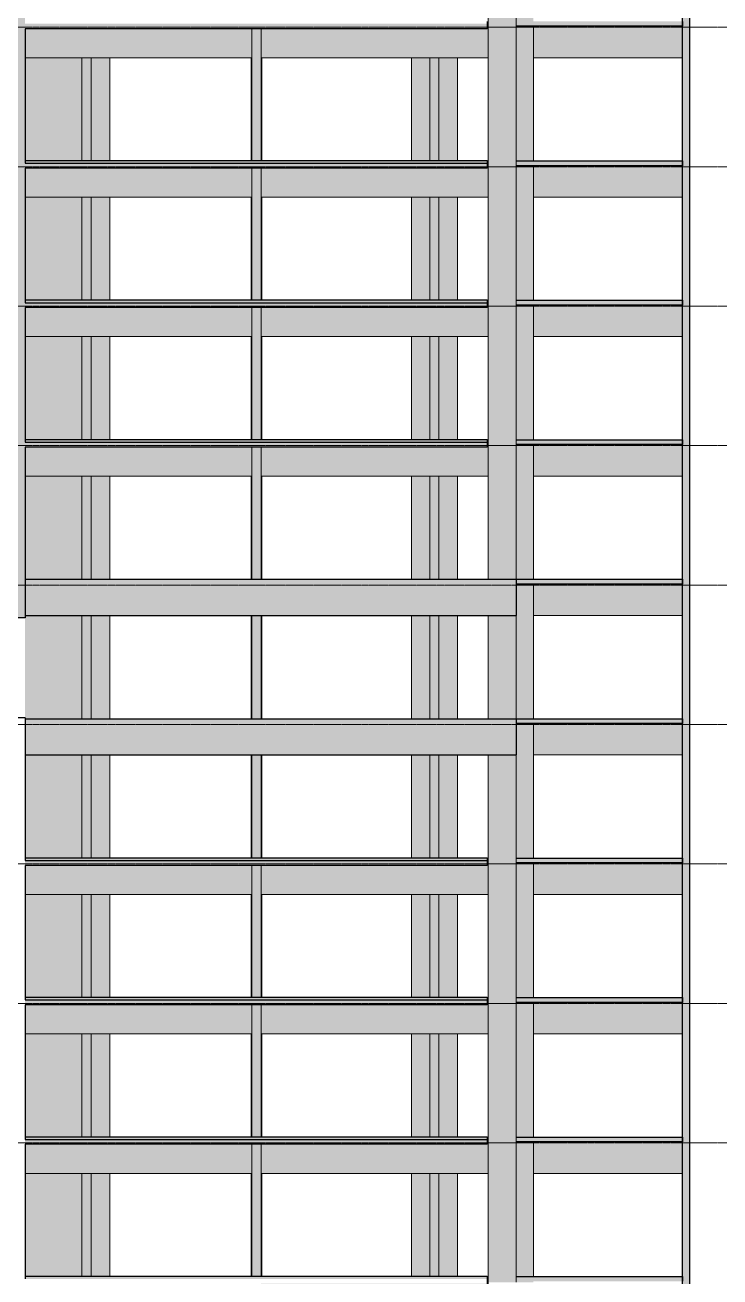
# Model space of a CAD drawing. Header units: centimetres. Extents: x -1984 to 34419, y -3196 to 88064.
# Drawn here: x 30137 to 31572, y 83103 to 85688 of the extents above; entities that cross this region are included whole.
import ezdxf

# ---------------------------------------------------------------- set-up
doc = ezdxf.new("R2010")
doc.units = ezdxf.units.CM
doc.linetypes.add('Centro', pattern=[3.175, 0.635, -0.47625, 1.5875, -0.47625])
for name, color, linetype, lineweight in [('A-FLOR', 7, 'Continuous', 25), ('A-FLOR-LEVL', 7, 'Continuous', 9), ('S-BEAM', 7, 'Continuous', 25), ('S-COLS', 7, 'Continuous', 25)]:
    doc.layers.add(name, color=color, linetype=linetype, lineweight=lineweight)

msp = doc.modelspace()

# ---------------------------------------------------------------- hatches: boundary and pattern name
at = {"layer": 'A-FLOR', "true_color": 0xc0c0c0}
for points in [[(30137.08, 85680.92), (31091.58, 85680.92), (31091.58, 85691), (30137.08, 85691), (30137.08, 85684)], [(31398.08, 85686), (31494.57, 85686), (31494.57, 85696), (31151.08, 85696), (31151.08, 85686), (31223.76, 85686)], [(31087.9, 85403), (31091.58, 85403), (31091.58, 85408), (30137.08, 85407.99), (30137.08, 85403), (30984.51, 85403)], [(30137.08, 85392.92), (31091.58, 85392.92), (31091.58, 85403), (30137.08, 85403), (30137.08, 85396)], [(31398.08, 85398), (31494.57, 85398), (31494.57, 85408), (31151.08, 85408), (31151.08, 85398), (31223.76, 85398)], [(31491.08, 85408), (31491.08, 85408), (31398.08, 85408)], [(30137.08, 85115), (31091.58, 85115), (31091.58, 85120), (30137.08, 85119.99)], [(30272.58, 85104.92), (31091.58, 85104.92), (31091.58, 85115), (30137.08, 85115), (30137.08, 85104.92), (30260.76, 85104.92)], [(31398.08, 85110), (31494.57, 85110), (31494.57, 85120), (31151.08, 85120), (31151.08, 85110), (31223.76, 85110)], [(31491.08, 85120), (31491.08, 85120), (31398.08, 85120)], [(30137.08, 84827), (31091.58, 84827.25), (31091.58, 84832), (30137.08, 84831.99), (30137.08, 84827.25)], [(31191.3, 84822), (31494.57, 84822), (31494.57, 84832), (31151.08, 84832), (31151.08, 84822), (31186.83, 84822)], [(31491.08, 84832), (31491.08, 84832), (31191.3, 84832)], [(30272.58, 84816.92), (31091.58, 84816.92), (31091.58, 84827), (30137.08, 84827), (30137.08, 84816.92), (30260.76, 84816.92)], [(31191.3, 84534), (31494.57, 84534), (31494.57, 84544), (31151.08, 84544), (31151.08, 84534), (31186.83, 84534)], [(31398.08, 84246), (31494.57, 84246), (31494.57, 84256), (31151.08, 84256), (31151.08, 84246), (31223.76, 84246)], [(31087.9, 83963), (31091.58, 83963), (31091.58, 83968), (30137.08, 83967.99), (30137.08, 83963), (30984.51, 83963)], [(30290.01, 83952.92), (31091.58, 83952.92), (31091.58, 83963), (30137.08, 83963), (30137.08, 83952.92), (30287.97, 83952.92)], [(31398.08, 83958), (31494.57, 83958), (31494.57, 83968), (31151.08, 83968), (31151.08, 83958), (31223.76, 83958)], [(31491.08, 83968), (31491.08, 83968), (31398.08, 83968)], [(30674.33, 83675), (31091.58, 83675), (31091.58, 83680), (30137.08, 83679.98), (30137.08, 83675), (30624.58, 83675)], [(30137.08, 83664.92), (31091.58, 83664.92), (31091.58, 83675), (30137.08, 83675), (30137.08, 83668)], [(31398.08, 83670), (31494.57, 83670), (31494.57, 83680), (31151.08, 83679.98), (31151.08, 83670), (31223.76, 83670)], [(31087.9, 83387), (31091.58, 83387), (31091.58, 83392), (30137.08, 83391.99), (30137.08, 83387), (30984.51, 83387)], [(30272.58, 83376.92), (31091.58, 83376.92), (31091.58, 83387), (30137.08, 83387), (30137.08, 83376.92), (30260.76, 83376.92)], [(31191.3, 83382), (31494.57, 83382), (31494.57, 83392), (31151.08, 83392), (31151.08, 83382), (31186.83, 83382)], [(31087.9, 83099), (31091.58, 83099), (31091.58, 83104), (30137.08, 83103.99), (30137.08, 83099), (30984.51, 83099)], [(31432.68, 83094), (31494.57, 83094), (31494.57, 83104), (31151.08, 83104), (31151.08, 83094), (31398.08, 83094)]]:
    msp.add_hatch(color=9, dxfattribs=at).paths.add_polyline_path(points, flags=0)
h = msp.add_hatch(color=9, dxfattribs=at)
h.paths.add_polyline_path([(30935.33, 84544), (30935.33, 84544), (30777.73, 84544)], flags=0)
h.paths.add_polyline_path([(31491.08, 84544), (31491.08, 84544), (31191.3, 84544)], flags=0)
h = msp.add_hatch(color=9, dxfattribs=at)
h.paths.add_polyline_path([(30935.33, 84256), (30935.33, 84256), (30777.73, 84256)], flags=0)
h.paths.add_polyline_path([(30604.08, 84256), (30604.08, 84256), (30570.94, 84256)], flags=0)
at = {"layer": 'S-BEAM', "true_color": 0xc0c0c0}
for points in [[(31087.9, 85621), (31093.33, 85621), (31093.33, 85696), (31091.58, 85695.96), (31091.58, 85680.92), (30624.58, 85680.92), (30624.58, 85621), (30984.51, 85621)], [(31494.58, 85621), (31494.57, 85686), (31186.83, 85686), (31186.83, 85621), (31398.08, 85621)], [(30146.25, 85621), (30605.58, 85621), (30605.58, 85680.92), (30137.08, 85680.92), (30137.08, 85621)], [(31093.33, 85333), (31093.33, 85408), (31091.58, 85407.96), (31091.58, 85392.92), (30624.58, 85392.92), (30624.58, 85333), (30984.51, 85333)], [(30150.31, 85333), (30605.58, 85333), (30605.58, 85392.92), (30137.08, 85392.92), (30137.08, 85333)], [(31191.3, 85333), (31494.58, 85333), (31494.57, 85398), (31186.83, 85398), (31186.83, 85333)], [(31087.9, 85045), (31093.33, 85045), (31093.33, 85120), (31091.58, 85119.96), (31091.58, 85104.92), (30624.58, 85104.92), (30624.58, 85045), (30984.51, 85045)], [(30137.08, 85045), (30605.58, 85045), (30605.58, 85104.92), (30137.08, 85104.92), (30137.08, 85045.03)], [(31494.58, 85045), (31494.57, 85110), (31186.83, 85110), (31186.83, 85045), (31398.08, 85045)], [(30984.51, 84757), (31093.33, 84757), (31093.33, 84832), (31091.58, 84831.96), (31091.58, 84816.92), (30624.58, 84816.92), (30624.58, 84757), (30972.58, 84757)], [(30137.08, 84757), (30605.58, 84757), (30605.58, 84816.92), (30137.08, 84816.92), (30137.08, 84757.03)], [(31186.83, 84757), (31494.58, 84757), (31494.57, 84822), (31186.83, 84822), (31186.83, 84774.19)], [(30137.08, 84469), (31151.08, 84469), (31151.08, 84544), (30137.08, 84544), (30137.08, 84474.24)], [(31494.58, 84469), (31494.57, 84534), (31186.83, 84534), (31186.83, 84469), (31191.3, 84469)], [(30137.08, 84181), (31151.08, 84181), (31151.08, 84256), (30137.08, 84256), (30137.08, 84209.48)], [(31494.58, 84181), (31494.57, 84246), (31186.83, 84246), (31186.83, 84181), (31398.08, 84181)], [(30137.08, 83893), (30605.58, 83893), (30605.58, 83952.92), (30137.08, 83952.92), (30137.08, 83893.03)], [(30624.58, 83893), (31093.33, 83893), (31093.33, 83968), (31091.58, 83967.96), (31091.58, 83952.92), (30624.58, 83952.92), (30624.58, 83919.61)], [(31186.83, 83893), (31494.58, 83893), (31494.57, 83958), (31186.83, 83958), (31186.83, 83910.19)], [(30984.51, 83605), (31093.33, 83605), (31093.33, 83680), (31091.58, 83679.96), (31091.58, 83664.92), (30624.58, 83664.92), (30624.58, 83605), (30972.58, 83605)], [(31494.58, 83605), (31494.57, 83670), (31186.83, 83670), (31186.83, 83605), (31398.08, 83605)], [(30137.08, 83605), (30605.58, 83605), (30605.58, 83664.92), (30137.08, 83664.92), (30137.08, 83605.03)], [(31087.9, 83317), (31093.33, 83317), (31093.33, 83392), (31091.58, 83391.96), (31091.58, 83376.92), (30624.58, 83376.92), (30624.58, 83317), (30984.51, 83317)], [(30137.08, 83317), (30605.58, 83317), (30605.58, 83376.92), (30137.08, 83376.92), (30137.08, 83317.03)], [(31494.58, 83317), (31494.57, 83382), (31186.83, 83382), (31186.83, 83317), (31191.3, 83317)], [(30935.33, 83029), (31093.33, 83029), (31093.33, 83104), (31091.58, 83103.96), (31091.58, 83088.92), (30624.58, 83088.92), (30624.58, 83029), (30777.73, 83029)]]:
    msp.add_hatch(color=9, dxfattribs=at).paths.add_polyline_path(points, flags=0)
at = {"layer": 'S-COLS', "true_color": 0xc0c0c0}
for points in [[(30137.08, 84464.5), (30136.83, 87709), (30097.58, 87709), (30097.58, 84464.5), (30136.83, 84464.5)], [(31509.58, 81078), (31509.58, 87634), (31494.58, 87634), (31494.58, 81078)], [(31151.07, 85684), (31151.07, 85972), (31093.33, 85972), (31093.33, 85684), (31139.6, 85684)], [(31151.07, 85396), (31151.07, 85684), (31093.33, 85684), (31093.33, 85396)], [(30624.58, 85408), (30624.58, 85408), (30624.58, 85680.92), (30605.58, 85680.92), (30605.58, 85408)], [(30137.08, 85408), (30254.56, 85408), (30254.56, 85621), (30137.08, 85621), (30137.08, 85445.01)], [(30254.56, 85408), (30273.56, 85408), (30273.56, 85621), (30254.56, 85621), (30254.56, 85533.26)], [(30275.63, 85408), (30312.3, 85408), (30312.08, 85621), (30273.56, 85621), (30273.56, 85408)], [(30935.33, 85408), (30972.58, 85408), (30972.58, 85621), (30935.33, 85621), (30935.33, 85408)], [(30984.51, 85408), (30991.58, 85408), (30991.58, 85621), (30972.58, 85621), (30972.58, 85408)], [(31030.33, 85408), (31030.33, 85621), (30991.58, 85621), (30991.58, 85408)], [(30624.58, 85120), (30624.58, 85120), (30624.58, 85392.92), (30605.58, 85392.92), (30605.58, 85120)], [(31151.07, 85108), (31151.07, 85396), (31093.33, 85396), (31093.33, 85108)], [(30254.56, 85120), (30254.56, 85333), (30137.08, 85333), (30137.38, 85120), (30245.5, 85120)], [(30260.76, 85120), (30273.56, 85120), (30273.56, 85333), (30254.56, 85333), (30254.56, 85120)], [(30275.63, 85120), (30312.3, 85120), (30312.08, 85333), (30273.56, 85333), (30273.56, 85120)], [(30972.58, 85120), (30972.58, 85333), (30935.33, 85333), (30935.33, 85120)], [(30990.56, 85120), (30991.58, 85120), (30991.58, 85333), (30972.58, 85333), (30972.58, 85120), (30984.51, 85120)], [(30991.58, 85120), (31030.33, 85120), (31030.33, 85333), (30991.58, 85333), (30991.58, 85120)], [(30605.58, 84832), (30624.58, 84832), (30624.58, 85104.92), (30605.58, 85104.92), (30605.58, 84832)], [(31093.33, 84820), (31151.07, 84820), (31151.07, 85108), (31093.33, 85108), (31093.33, 84827.25)], [(30137.08, 84832), (30254.56, 84832), (30254.56, 85045), (30137.08, 85045), (30137.08, 84975.57)], [(30254.56, 84832), (30273.56, 84832), (30273.56, 85045), (30254.56, 85045), (30254.56, 84832)], [(30312.3, 84832), (30312.3, 84842.17), (30312.08, 85045), (30273.56, 85045), (30273.56, 84832), (30312.08, 84832)], [(30972.58, 84832), (30972.58, 85045), (30935.33, 85045), (30935.33, 84832)], [(30991.58, 84832), (30991.58, 85045), (30972.58, 85045), (30972.58, 84832), (30990.56, 84832)], [(31030.33, 84832), (31030.33, 85045), (30991.58, 85045), (30991.58, 84832)], [(30605.58, 84544), (30624.58, 84544), (30624.58, 84816.92), (30605.58, 84816.92), (30605.58, 84544)], [(31139.6, 84544), (31151.08, 84544), (31151.07, 84820), (31093.33, 84820), (31093.33, 84544)], [(30157.37, 84544), (30254.56, 84544), (30254.56, 84757), (30137.08, 84757), (30137.08, 84544)], [(30260.76, 84544), (30273.56, 84544), (30273.56, 84757), (30254.56, 84757), (30254.56, 84544)], [(30305.77, 84544), (30312.3, 84544), (30312.08, 84757), (30273.56, 84757), (30273.56, 84544), (30301.33, 84544)], [(30972.58, 84544), (30972.58, 84757), (30935.33, 84757), (30935.33, 84544)], [(30991.58, 84544), (30991.58, 84757), (30972.58, 84757), (30972.58, 84544), (30990.56, 84544)], [(31030.33, 84544), (31030.33, 84757), (30991.58, 84757), (30991.58, 84544)], [(30157.37, 84256), (30254.56, 84256), (30254.56, 84469), (30137.08, 84469), (30137.08, 84256)], [(30260.76, 84256), (30273.56, 84256), (30273.56, 84469), (30254.56, 84469), (30254.56, 84256)], [(30275.63, 84256), (30312.3, 84256), (30312.08, 84469), (30273.56, 84469), (30273.56, 84256)], [(30605.58, 84256), (30624.58, 84256), (30624.58, 84469), (30605.58, 84469), (30605.58, 84256)], [(30972.58, 84256), (30972.58, 84469), (30935.33, 84469), (30935.33, 84256)], [(30991.58, 84256), (30991.58, 84469), (30972.58, 84469), (30972.58, 84256), (30990.56, 84256)], [(30991.58, 84256), (31030.33, 84256), (31030.33, 84469), (30991.58, 84469), (30991.58, 84256)], [(31096.41, 84256), (31151.08, 84256), (31151.08, 84469), (31093.33, 84469), (31093.33, 84256)], [(30254.56, 83968), (30254.56, 84181), (30137.08, 84181), (30137.08, 83968), (30245.5, 83968)], [(30260.76, 83968), (30273.56, 83968), (30273.56, 84181), (30254.56, 84181), (30254.56, 83968)], [(30312.3, 83968), (30312.08, 84181), (30273.56, 84181), (30273.56, 83968), (30312.08, 83968)], [(30605.58, 83968), (30624.58, 83968), (30624.58, 84181), (30605.58, 84181), (30605.58, 83968)], [(30935.33, 83968), (30972.58, 83968), (30972.58, 84181), (30935.33, 84181), (30935.33, 83968)], [(30984.51, 83968), (30991.58, 83968), (30991.58, 84181), (30972.58, 84181), (30972.58, 83968)], [(31030.33, 83968), (31030.33, 84181), (30991.58, 84181), (30991.58, 83968)], [(31151.07, 83956), (31151.08, 84181), (31093.33, 84181), (31093.33, 83956)], [(30624.58, 83680), (30624.58, 83952.92), (30605.58, 83952.92), (30605.58, 83680)], [(31093.33, 83668), (31151.07, 83668), (31151.07, 83956), (31093.33, 83956), (31093.33, 83676.74)], [(30254.56, 83680), (30254.56, 83893), (30137.08, 83893), (30137.08, 83680), (30245.5, 83680)], [(30260.76, 83680), (30273.56, 83680), (30273.56, 83893), (30254.56, 83893), (30254.56, 83680)], [(30312.3, 83680), (30312.08, 83893), (30273.56, 83893), (30273.56, 83680), (30312.08, 83680)], [(30935.33, 83680), (30972.58, 83680), (30972.58, 83893), (30935.33, 83893), (30935.33, 83768.23)], [(30984.51, 83680), (30991.58, 83680), (30991.58, 83893), (30972.58, 83893), (30972.58, 83680)], [(30991.58, 83680), (31030.33, 83680), (31030.33, 83893), (30991.58, 83893), (30991.58, 83768.23)], [(31151.07, 83380), (31151.07, 83668), (31093.33, 83668), (31093.33, 83380), (31139.6, 83380)], [(30605.58, 83392), (30624.58, 83392), (30624.58, 83664.92), (30605.58, 83664.92), (30605.58, 83415.22)], [(30157.37, 83392), (30254.56, 83392), (30254.56, 83605), (30137.08, 83605), (30137.08, 83392)], [(30260.76, 83392), (30273.56, 83392), (30273.56, 83605), (30254.56, 83605), (30254.56, 83392)], [(30284.32, 83392), (30312.3, 83392), (30312.08, 83605), (30273.56, 83605), (30273.56, 83392), (30284.22, 83392)], [(30935.33, 83392), (30972.58, 83392), (30972.58, 83605), (30935.33, 83605), (30935.33, 83591.72)], [(30991.58, 83392), (30991.58, 83605), (30972.58, 83605), (30972.58, 83392), (30990.56, 83392)], [(30991.58, 83392), (31030.33, 83392), (31030.33, 83605), (30991.58, 83605), (30991.58, 83415.22)], [(30605.58, 83104), (30624.58, 83104), (30624.58, 83376.92), (30605.58, 83376.92), (30605.58, 83238.72)], [(31151.07, 83092), (31151.07, 83380), (31093.33, 83380), (31093.33, 83092)], [(30157.37, 83104), (30254.56, 83104), (30254.56, 83317), (30137.08, 83317), (30137.08, 83104)], [(30260.76, 83104), (30273.56, 83104), (30273.56, 83317), (30254.56, 83317), (30254.56, 83104)], [(30280.8, 83104), (30312.3, 83104.41), (30312.08, 83317), (30273.56, 83317), (30273.97, 83104), (30280.57, 83104)], [(30935.33, 83104), (30972.58, 83104), (30972.58, 83317), (30935.33, 83317), (30935.33, 83238.72)], [(30990.56, 83104), (30991.58, 83104), (30991.58, 83317), (30972.58, 83317), (30972.58, 83104), (30984.51, 83104)], [(30991.58, 83104), (31030.33, 83104), (31030.33, 83317), (30991.58, 83317), (30991.58, 83238.72)]]:
    msp.add_hatch(color=9, dxfattribs=at).paths.add_polyline_path(points, flags=0)
h = msp.add_hatch(color=9, dxfattribs=at)
h.paths.add_polyline_path([(31154.66, 85684), (31186.83, 85684), (31186.83, 85686), (31151.08, 85686), (31151.08, 85684)], flags=0)
h.paths.add_polyline_path([(31186.83, 85696), (31186.83, 85972), (31151.08, 85972), (31151.08, 85696)], flags=0)
h = msp.add_hatch(color=9, dxfattribs=at)
h.paths.add_polyline_path([(31154.66, 85396), (31186.83, 85396), (31186.83, 85398), (31151.08, 85398), (31151.08, 85396)], flags=0)
h.paths.add_polyline_path([(31186.83, 85408), (31186.83, 85684), (31151.08, 85684), (31151.08, 85408)], flags=0)
h = msp.add_hatch(color=9, dxfattribs=at)
h.paths.add_polyline_path([(30625.12, 85408), (30626.08, 85408), (30626.08, 85621), (30624.58, 85621), (30624.58, 85408)], flags=0)
h.paths.add_polyline_path([(30604.08, 85408), (30605.58, 85408), (30605.58, 85621), (30604.08, 85621), (30604.08, 85408)], flags=0)
h = msp.add_hatch(color=9, dxfattribs=at)
h.paths.add_polyline_path([(31154.66, 85108), (31186.83, 85108), (31186.83, 85110), (31151.08, 85110), (31151.08, 85108)], flags=0)
h.paths.add_polyline_path([(31186.83, 85120), (31186.83, 85396), (31151.08, 85396), (31151.08, 85120)], flags=0)
h = msp.add_hatch(color=9, dxfattribs=at)
h.paths.add_polyline_path([(30625.12, 85120), (30626.08, 85120), (30626.08, 85333), (30624.58, 85333), (30624.58, 85120)], flags=0)
h.paths.add_polyline_path([(30604.08, 85120), (30605.58, 85120), (30605.58, 85333), (30604.08, 85333), (30604.08, 85120)], flags=0)
h = msp.add_hatch(color=9, dxfattribs=at)
h.paths.add_polyline_path([(31186.83, 84820), (31186.83, 84822), (31151.08, 84822), (31151.08, 84820), (31154.66, 84820)], flags=0)
h.paths.add_polyline_path([(31151.08, 84832), (31186.83, 84832), (31186.83, 85108), (31151.08, 85108), (31151.08, 85003.75)], flags=0)
h = msp.add_hatch(color=9, dxfattribs=at)
h.paths.add_polyline_path([(30604.08, 84832), (30605.58, 84832), (30605.58, 85045), (30604.08, 85045), (30604.08, 84832)], flags=0)
h.paths.add_polyline_path([(30624.58, 84832), (30626.08, 84832), (30626.08, 85045), (30624.58, 85045), (30624.58, 84832)], flags=0)
h = msp.add_hatch(color=9, dxfattribs=at)
h.paths.add_polyline_path([(31154.66, 84532), (31186.83, 84532), (31186.83, 84534), (31151.08, 84534), (31151.08, 84532)], flags=0)
h.paths.add_polyline_path([(31151.08, 84544), (31186.83, 84544), (31186.83, 84820), (31151.08, 84820), (31151.08, 84562.49)], flags=0)
h = msp.add_hatch(color=9, dxfattribs=at)
h.paths.add_polyline_path([(30604.08, 84544), (30605.58, 84544), (30605.58, 84757), (30604.08, 84757), (30604.08, 84544)], flags=0)
h.paths.add_polyline_path([(30626.08, 84544), (30626.08, 84757), (30624.58, 84757), (30624.58, 84544), (30625.12, 84544)], flags=0)
h = msp.add_hatch(color=9, dxfattribs=at)
h.paths.add_polyline_path([(31151.08, 84244), (31186.83, 84244), (31186.83, 84246), (31151.08, 84246)], flags=0)
h.paths.add_polyline_path([(31151.08, 84256), (31186.83, 84256), (31186.83, 84532), (31151.08, 84532), (31151.08, 84297.74)], flags=0)
h = msp.add_hatch(color=9, dxfattribs=at)
h.paths.add_polyline_path([(30626.08, 84256), (30626.08, 84469), (30624.58, 84468.85), (30624.58, 84256), (30625.12, 84256)], flags=0)
h.paths.add_polyline_path([(30605.58, 84256), (30605.58, 84469), (30604.08, 84469), (30604.08, 84256)], flags=0)
h = msp.add_hatch(color=9, dxfattribs=at)
h.paths.add_polyline_path([(31154.66, 83956), (31186.83, 83956), (31186.83, 83958), (31151.08, 83958), (31151.08, 83956)], flags=0)
h.paths.add_polyline_path([(31186.83, 83968), (31186.83, 84244), (31151.08, 84244), (31151.08, 83968)], flags=0)
h = msp.add_hatch(color=9, dxfattribs=at)
h.paths.add_polyline_path([(30605.58, 83968), (30605.58, 84181), (30604.08, 84181), (30604.08, 83968)], flags=0)
h.paths.add_polyline_path([(30624.58, 83968), (30626.08, 83968), (30626.08, 84181), (30624.58, 84180.85), (30624.58, 83968)], flags=0)
h = msp.add_hatch(color=9, dxfattribs=at)
h.paths.add_polyline_path([(31186.83, 83668), (31186.83, 83670), (31151.08, 83670), (31151.08, 83668), (31154.66, 83668)], flags=0)
h.paths.add_polyline_path([(31151.08, 83680), (31186.83, 83680), (31186.83, 83956), (31151.08, 83956), (31151.08, 83768.23)], flags=0)
h = msp.add_hatch(color=9, dxfattribs=at)
h.paths.add_polyline_path([(30604.08, 83680), (30605.58, 83680), (30605.58, 83893), (30604.08, 83893), (30604.08, 83768.23)], flags=0)
h.paths.add_polyline_path([(30625.12, 83680), (30626.08, 83680), (30626.08, 83893), (30624.58, 83893), (30624.58, 83680)], flags=0)
h = msp.add_hatch(color=9, dxfattribs=at)
h.paths.add_polyline_path([(31154.66, 83380), (31186.83, 83380), (31186.83, 83382), (31151.08, 83382), (31151.08, 83380)], flags=0)
h.paths.add_polyline_path([(31186.83, 83392), (31186.83, 83668), (31151.08, 83668), (31151.08, 83392)], flags=0)
h = msp.add_hatch(color=9, dxfattribs=at)
h.paths.add_polyline_path([(30605.58, 83392), (30605.58, 83605), (30604.08, 83605), (30604.08, 83392)], flags=0)
h.paths.add_polyline_path([(30625.12, 83392), (30626.08, 83392), (30626.08, 83605), (30624.58, 83604.85), (30624.58, 83392)], flags=0)
h = msp.add_hatch(color=9, dxfattribs=at)
h.paths.add_polyline_path([(31154.66, 83092), (31186.83, 83092), (31186.83, 83094), (31151.08, 83094), (31151.08, 83092)], flags=0)
h.paths.add_polyline_path([(31186.83, 83104), (31186.83, 83380), (31151.08, 83380), (31151.08, 83104)], flags=0)
h = msp.add_hatch(color=9, dxfattribs=at)
h.paths.add_polyline_path([(30626.08, 83104), (30626.08, 83317), (30624.58, 83317), (30624.58, 83104), (30625.12, 83104)], flags=0)
h.paths.add_polyline_path([(30604.08, 83104), (30605.58, 83104), (30605.58, 83317), (30604.08, 83317), (30604.08, 83238.72)], flags=0)

# ---------------------------------------------------------------- linework, layer by layer
at = {"layer": 'A-FLOR', "color": 190, "true_color": 0x8000ff}
for p, q in [((31091.58, 85696), (31091.58, 85680.92)), ((31494.57, 85686), (31151.08, 85686)), ((31494.57, 85696), (31494.57, 85686)), ((31091.58, 85680.92), (30137.08, 85680.92)), ((31091.58, 85408), (30137.08, 85408)), ((30137.08, 85403), (31091.58, 85403)), ((31091.58, 85408), (31091.58, 85392.92)), ((31151.08, 85408), (31494.57, 85408)), ((31494.57, 85408), (31494.57, 85398)), ((31091.58, 85392.92), (30137.08, 85392.92)), ((31494.57, 85398), (31151.08, 85398)), ((31091.58, 85120), (30137.08, 85120)), ((30137.08, 85115), (31091.58, 85115)), ((31091.58, 85120), (31091.58, 85104.92)), ((31151.08, 85120), (31494.57, 85120)), ((31494.57, 85120), (31494.57, 85110)), ((31091.58, 85104.92), (30137.08, 85104.92)), ((31494.57, 85110), (31151.08, 85110)), ((31091.58, 84832), (30137.08, 84832)), ((31091.58, 84832), (31091.58, 84816.92)), ((31151.08, 84832), (31494.57, 84832)), ((31494.57, 84832), (31494.57, 84822)), ((30137.08, 84827), (31091.58, 84827)), ((31091.58, 84816.92), (30137.08, 84816.92)), ((31494.57, 84822), (31151.08, 84822)), ((31151.08, 84544), (31494.57, 84544)), ((31494.57, 84534), (31151.08, 84534)), ((31494.57, 84544), (31494.57, 84534)), ((31151.08, 84256), (31494.57, 84256)), ((31494.57, 84246), (31151.08, 84246)), ((31494.57, 84256), (31494.57, 84246)), ((31091.58, 83968), (30137.08, 83968)), ((30137.08, 83963), (31091.58, 83963)), ((31091.58, 83952.92), (30137.08, 83952.92)), ((31091.58, 83968), (31091.58, 83952.92)), ((31151.08, 83968), (31494.57, 83968)), ((31494.57, 83958), (31151.08, 83958)), ((31494.57, 83968), (31494.57, 83958)), ((31091.58, 83680), (30137.08, 83680)), ((30137.08, 83675), (31091.58, 83675)), ((31091.58, 83680), (31091.58, 83664.92)), ((31151.08, 83680), (31494.57, 83680)), ((31494.57, 83670), (31151.08, 83670)), ((31494.57, 83680), (31494.57, 83670)), ((31091.58, 83664.92), (30137.08, 83664.92)), ((31091.58, 83392), (30137.08, 83392)), ((30137.08, 83387), (31091.58, 83387)), ((31091.58, 83392), (31091.58, 83376.92)), ((31151.08, 83392), (31494.57, 83392)), ((31494.57, 83392), (31494.57, 83382)), ((31091.58, 83376.92), (30137.08, 83376.92)), ((31494.57, 83382), (31151.08, 83382)), ((31091.58, 83104), (30137.08, 83104)), ((31091.58, 83104), (31091.58, 83088.92)), ((31151.08, 83104), (31494.57, 83104)), ((31494.57, 83104), (31494.57, 83094))]:
    msp.add_line(p, q, dxfattribs=at)
at = {"layer": 'A-FLOR-LEVL', "linetype": 'Centro'}
for p, q in [((27916.13, 85684), (33464.7, 85684)), ((27916.13, 85396), (33464.7, 85396)), ((27916.13, 85108), (33464.7, 85108)), ((27916.13, 84820), (33464.7, 84820)), ((27916.13, 84532), (33464.7, 84532)), ((27916.13, 84244), (33464.7, 84244)), ((27916.13, 83956), (33464.7, 83956)), ((27916.13, 83668), (33464.7, 83668)), ((27916.13, 83380), (33464.7, 83380))]:
    msp.add_line(p, q, dxfattribs=at)
at = {"layer": 'S-BEAM', "lineweight": 9}
for p, q in [((31093.33, 85621), (31093.33, 85696)), ((31186.83, 85686), (31186.83, 85621)), ((30605.58, 85680.92), (30605.58, 85621)), ((30624.58, 85680.92), (30624.58, 85621)), ((30605.58, 85621), (30137.08, 85621)), ((30624.58, 85621), (31093.33, 85621)), ((31186.83, 85621), (31494.58, 85621)), ((30137.08, 85408), (30605.58, 85408)), ((30624.58, 85408), (31093.33, 85408)), ((31093.33, 85333), (31093.33, 85408)), ((30605.58, 85392.92), (30605.58, 85333)), ((30624.58, 85392.92), (30624.58, 85333)), ((31186.83, 85398), (31186.83, 85333)), ((30605.58, 85333), (30137.08, 85333)), ((30624.58, 85333), (31093.33, 85333)), ((31186.83, 85333), (31494.58, 85333)), ((30137.08, 85120), (30605.58, 85120)), ((30624.58, 85120), (31093.33, 85120)), ((31093.33, 85045), (31093.33, 85120)), ((30605.58, 85104.92), (30605.58, 85045)), ((30624.58, 85104.92), (30624.58, 85045)), ((31186.83, 85110), (31186.83, 85045)), ((30605.58, 85045), (30137.08, 85045)), ((30624.58, 85045), (31093.33, 85045)), ((31186.83, 85045), (31494.58, 85045)), ((30137.08, 84832), (30605.58, 84832)), ((30624.58, 84832), (31093.33, 84832)), ((31093.33, 84757), (31093.33, 84832)), ((30605.58, 84816.92), (30605.58, 84757)), ((30624.58, 84816.92), (30624.58, 84757)), ((31186.83, 84822), (31186.83, 84757)), ((30605.58, 84757), (30137.08, 84757)), ((30624.58, 84757), (31093.33, 84757)), ((31186.83, 84757), (31494.58, 84757)), ((31186.83, 84534), (31186.83, 84469)), ((31186.83, 84469), (31494.58, 84469)), ((31186.83, 84246), (31186.83, 84181)), ((31186.83, 84181), (31494.58, 84181)), ((30137.08, 83968), (30605.58, 83968)), ((30605.58, 83952.92), (30605.58, 83893)), ((30624.58, 83968), (31093.33, 83968)), ((30624.58, 83952.92), (30624.58, 83893)), ((31093.33, 83893), (31093.33, 83968)), ((31186.83, 83958), (31186.83, 83893)), ((30605.58, 83893), (30137.08, 83893)), ((30624.58, 83893), (31093.33, 83893)), ((31186.83, 83893), (31494.58, 83893)), ((30137.08, 83680), (30605.58, 83680)), ((30624.58, 83680), (31093.33, 83680)), ((31093.33, 83605), (31093.33, 83680)), ((31186.83, 83670), (31186.83, 83605)), ((30605.58, 83664.92), (30605.58, 83605)), ((30624.58, 83664.92), (30624.58, 83605)), ((30605.58, 83605), (30137.08, 83605)), ((30624.58, 83605), (31093.33, 83605)), ((31186.83, 83605), (31494.58, 83605)), ((30137.08, 83392), (30605.58, 83392)), ((30624.58, 83392), (31093.33, 83392)), ((31093.33, 83317), (31093.33, 83392)), ((30605.58, 83376.92), (30605.58, 83317)), ((30624.58, 83376.92), (30624.58, 83317)), ((31186.83, 83382), (31186.83, 83317)), ((30605.58, 83317), (30137.08, 83317)), ((30624.58, 83317), (31093.33, 83317)), ((31186.83, 83317), (31494.58, 83317)), ((30137.08, 83104), (30605.58, 83104)), ((30624.58, 83104), (31093.33, 83104)), ((31093.33, 83029), (31093.33, 83104))]:
    msp.add_line(p, q, dxfattribs=at)
at = {"layer": 'S-BEAM', "color": 190, "true_color": 0x8000ff}
for p, q in [((30137.08, 84544), (31151.08, 84544)), ((30137.08, 84544), (30137.08, 84469)), ((31151.08, 84544), (31151.08, 84469)), ((30137.08, 84469), (31151.08, 84469)), ((30137.08, 84256), (31151.08, 84256)), ((30137.08, 84256), (30137.08, 84181)), ((31151.08, 84256), (31151.08, 84181)), ((30137.08, 84181), (31151.08, 84181))]:
    msp.add_line(p, q, dxfattribs=at)
at = {"layer": 'S-COLS', "color": 190, "true_color": 0x8000ff}
for p, q in [((31509.58, 81078), (31509.58, 87634)), ((31494.58, 81078), (31494.58, 87398)), ((30137.08, 85680.92), (30137.08, 85403)), ((30137.08, 85392.92), (30137.08, 85115)), ((30137.08, 85104.92), (30137.08, 84827)), ((30137.08, 84816.92), (30137.08, 84464.5)), ((30137.08, 84464.5), (30097.58, 84464.5)), ((30137.08, 84258), (30097.58, 84258)), ((30137.08, 84258), (30137.08, 83963)), ((30137.08, 83952.92), (30137.08, 83675)), ((30137.08, 83664.92), (30137.08, 83387)), ((30137.08, 83376.92), (30137.08, 83099))]:
    msp.add_line(p, q, dxfattribs=at)
at = {"layer": 'S-COLS', "lineweight": 9}
for p, q in [((31093.33, 85972), (31093.33, 85684)), ((31151.08, 85972), (31151.08, 85684)), ((31093.33, 85684), (31093.33, 85396)), ((31151.08, 85684), (31093.33, 85684)), ((31151.08, 85684), (31093.33, 85684)), ((31151.08, 85684), (31151.08, 85396)), ((31186.83, 85684), (31151.08, 85684)), ((31186.83, 85684), (31151.08, 85684)), ((31186.83, 85686), (31186.83, 85684)), ((31186.83, 85684), (31186.83, 85408)), ((30605.58, 85680.92), (30605.58, 85621)), ((30624.58, 85680.92), (30624.58, 85621)), ((30254.56, 85621), (30254.56, 85408)), ((30273.56, 85621), (30273.56, 85408)), ((30312.3, 85621), (30312.3, 85408)), ((30604.08, 85621), (30604.08, 85408)), ((30605.58, 85621), (30605.58, 85408)), ((30624.58, 85621), (30624.58, 85408)), ((30626.08, 85621), (30626.08, 85408)), ((30935.33, 85621), (30935.33, 85408)), ((30972.58, 85621), (30972.58, 85408)), ((30991.58, 85621), (30991.58, 85408)), ((31030.33, 85621), (31030.33, 85408)), ((30605.58, 85392.92), (30605.58, 85333)), ((30624.58, 85392.92), (30624.58, 85333)), ((31093.33, 85396), (31093.33, 85108)), ((31151.08, 85396), (31093.33, 85396)), ((31151.08, 85396), (31093.33, 85396)), ((31151.08, 85396), (31151.08, 85108)), ((31186.83, 85396), (31151.08, 85396)), ((31186.83, 85396), (31151.08, 85396)), ((31186.83, 85398), (31186.83, 85396)), ((31186.83, 85396), (31186.83, 85120)), ((30254.56, 85333), (30254.56, 85120)), ((30273.56, 85333), (30273.56, 85120)), ((30312.3, 85333), (30312.3, 85120)), ((30604.08, 85333), (30604.08, 85120)), ((30605.58, 85333), (30605.58, 85120)), ((30624.58, 85333), (30624.58, 85120)), ((30626.08, 85333), (30626.08, 85120)), ((30935.33, 85333), (30935.33, 85120)), ((30972.58, 85333), (30972.58, 85120)), ((30991.58, 85333), (30991.58, 85120)), ((31030.33, 85333), (31030.33, 85120)), ((30605.58, 85104.92), (30605.58, 85045)), ((30624.58, 85104.92), (30624.58, 85045)), ((31093.33, 85108), (31093.33, 84820)), ((31151.08, 85108), (31093.33, 85108)), ((31151.08, 85108), (31093.33, 85108)), ((31151.08, 85108), (31151.08, 84820)), ((31186.83, 85108), (31151.08, 85108)), ((31186.83, 85108), (31151.08, 85108)), ((31186.83, 85110), (31186.83, 85108)), ((31186.83, 85108), (31186.83, 84832)), ((30254.56, 85045), (30254.56, 84832)), ((30273.56, 85045), (30273.56, 84832)), ((30312.3, 85045), (30312.3, 84832)), ((30604.08, 85045), (30604.08, 84832)), ((30605.58, 85045), (30605.58, 84832)), ((30624.58, 85045), (30624.58, 84832)), ((30626.08, 85045), (30626.08, 84832)), ((30935.33, 85045), (30935.33, 84832)), ((30972.58, 85045), (30972.58, 84832)), ((30991.58, 85045), (30991.58, 84832)), ((31030.33, 85045), (31030.33, 84832)), ((30605.58, 84816.92), (30605.58, 84757)), ((30624.58, 84816.92), (30624.58, 84757)), ((31093.33, 84820), (31093.33, 84544)), ((31151.08, 84820), (31093.33, 84820)), ((31151.08, 84820), (31093.33, 84820)), ((31151.08, 84820), (31151.08, 84544)), ((31186.83, 84820), (31151.08, 84820)), ((31186.83, 84820), (31151.08, 84820)), ((31186.83, 84822), (31186.83, 84820)), ((31186.83, 84820), (31186.83, 84544)), ((30254.56, 84757), (30254.56, 84544)), ((30273.56, 84757), (30273.56, 84544)), ((30312.3, 84757), (30312.3, 84544)), ((30604.08, 84757), (30604.08, 84544)), ((30605.58, 84757), (30605.58, 84544)), ((30624.58, 84757), (30624.58, 84544)), ((30626.08, 84757), (30626.08, 84544)), ((30935.33, 84757), (30935.33, 84544)), ((30972.58, 84757), (30972.58, 84544)), ((30991.58, 84757), (30991.58, 84544)), ((31030.33, 84757), (31030.33, 84544)), ((31186.83, 84532), (31151.08, 84532)), ((31186.83, 84532), (31151.08, 84532)), ((31186.83, 84534), (31186.83, 84532)), ((31186.83, 84532), (31186.83, 84256)), ((30254.56, 84469), (30254.56, 84256)), ((30273.56, 84469), (30273.56, 84256)), ((30312.3, 84469), (30312.3, 84256)), ((30604.08, 84469), (30604.08, 84256)), ((30605.58, 84469), (30605.58, 84256)), ((30624.58, 84469), (30624.58, 84256)), ((30626.08, 84469), (30626.08, 84256)), ((30935.33, 84469), (30935.33, 84256)), ((30972.58, 84469), (30972.58, 84256)), ((30991.58, 84469), (30991.58, 84256)), ((31030.33, 84469), (31030.33, 84256)), ((31093.33, 84469), (31093.33, 84256)), ((31151.08, 84469), (31151.08, 84256)), ((31186.83, 84244), (31151.08, 84244)), ((31186.83, 84244), (31151.08, 84244)), ((31186.83, 84246), (31186.83, 84244)), ((31186.83, 84244), (31186.83, 83968)), ((30254.56, 84181), (30254.56, 83968)), ((30273.56, 84181), (30273.56, 83968)), ((30312.3, 84181), (30312.3, 83968)), ((30604.08, 84181), (30604.08, 83968)), ((30605.58, 84181), (30605.58, 83968)), ((30624.58, 84181), (30624.58, 83968)), ((30626.08, 84181), (30626.08, 83968)), ((30935.33, 84181), (30935.33, 83968)), ((30972.58, 84181), (30972.58, 83968)), ((30991.58, 84181), (30991.58, 83968)), ((31030.33, 84181), (31030.33, 83968)), ((31093.33, 84181), (31093.33, 83956)), ((31151.08, 84181), (31151.08, 83956)), ((30605.58, 83952.92), (30605.58, 83893)), ((30624.58, 83952.92), (30624.58, 83893)), ((31093.33, 83956), (31093.33, 83668)), ((31151.08, 83956), (31093.33, 83956)), ((31151.08, 83956), (31093.33, 83956)), ((31151.08, 83956), (31151.08, 83668)), ((31186.83, 83956), (31151.08, 83956)), ((31186.83, 83956), (31151.08, 83956)), ((31186.83, 83958), (31186.83, 83956)), ((31186.83, 83956), (31186.83, 83680)), ((30254.56, 83893), (30254.56, 83680)), ((30273.56, 83893), (30273.56, 83680)), ((30312.3, 83893), (30312.3, 83680)), ((30604.08, 83893), (30604.08, 83680)), ((30605.58, 83893), (30605.58, 83680)), ((30624.58, 83893), (30624.58, 83680)), ((30626.08, 83893), (30626.08, 83680)), ((30935.33, 83893), (30935.33, 83680)), ((30972.58, 83893), (30972.58, 83680)), ((30991.58, 83893), (30991.58, 83680)), ((31030.33, 83893), (31030.33, 83680)), ((31093.33, 83668), (31093.33, 83380)), ((31151.08, 83668), (31093.33, 83668)), ((31151.08, 83668), (31093.33, 83668)), ((31151.08, 83668), (31151.08, 83380)), ((31186.83, 83668), (31151.08, 83668)), ((31186.83, 83668), (31151.08, 83668)), ((31186.83, 83670), (31186.83, 83668)), ((31186.83, 83668), (31186.83, 83392)), ((30605.58, 83664.92), (30605.58, 83605)), ((30624.58, 83664.92), (30624.58, 83605)), ((30254.56, 83605), (30254.56, 83392)), ((30273.56, 83605), (30273.56, 83392)), ((30312.3, 83605), (30312.3, 83392)), ((30604.08, 83605), (30604.08, 83392)), ((30605.58, 83605), (30605.58, 83392)), ((30624.58, 83605), (30624.58, 83392)), ((30626.08, 83605), (30626.08, 83392)), ((30935.33, 83605), (30935.33, 83392)), ((30972.58, 83605), (30972.58, 83392)), ((30991.58, 83605), (30991.58, 83392)), ((31030.33, 83605), (31030.33, 83392)), ((30605.58, 83376.92), (30605.58, 83317)), ((30624.58, 83376.92), (30624.58, 83317)), ((31093.33, 83380), (31093.33, 83092)), ((31151.08, 83380), (31093.33, 83380)), ((31151.08, 83380), (31093.33, 83380)), ((31151.08, 83380), (31151.08, 83092)), ((31186.83, 83380), (31151.08, 83380)), ((31186.83, 83380), (31151.08, 83380)), ((31186.83, 83382), (31186.83, 83380)), ((31186.83, 83380), (31186.83, 83104)), ((30254.56, 83317), (30254.56, 83104)), ((30273.56, 83317), (30273.56, 83104)), ((30312.3, 83317), (30312.3, 83104)), ((30604.08, 83317), (30604.08, 83104)), ((30605.58, 83317), (30605.58, 83104)), ((30624.58, 83317), (30624.58, 83104)), ((30626.08, 83317), (30626.08, 83104)), ((30935.33, 83317), (30935.33, 83104)), ((30972.58, 83317), (30972.58, 83104)), ((30991.58, 83317), (30991.58, 83104)), ((31030.33, 83317), (31030.33, 83104))]:
    msp.add_line(p, q, dxfattribs=at)

doc.saveas('drawing.dxf')
